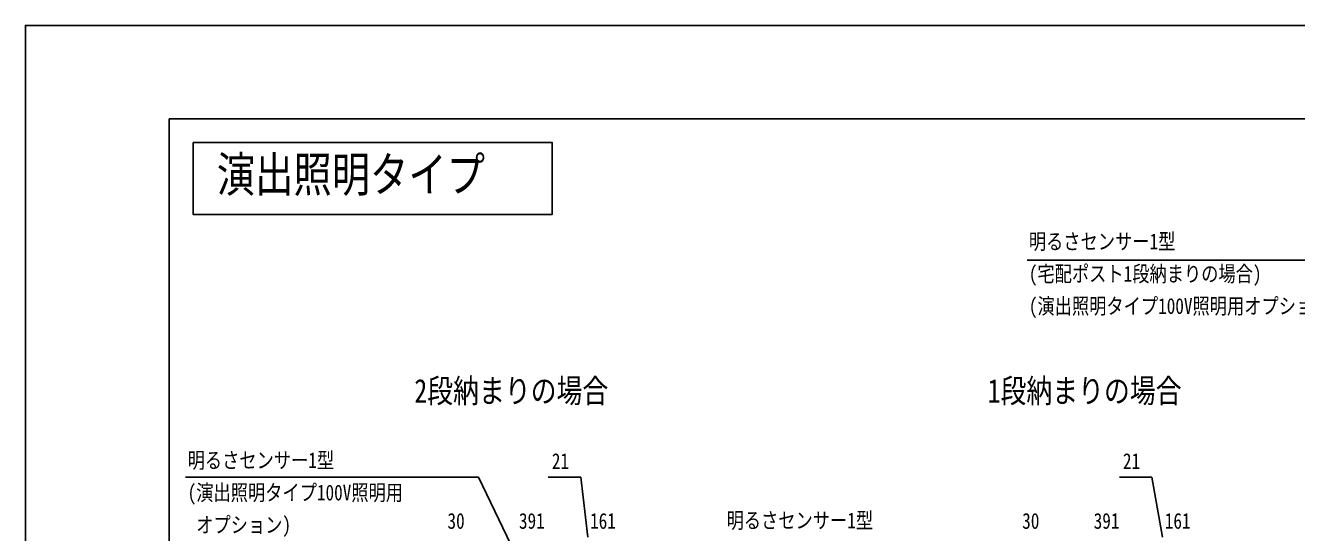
# Model space of a CAD drawing. Units: millimetres, scale not verified. Extents: x -8410 to 8410, y -5940 to 5940.
# Drawn here: x -8410 to -3102, y 3819 to 5940 of the extents above; entities that cross this region are included whole.
import ezdxf
from ezdxf.enums import TextEntityAlignment as Align

# ---------------------------------------------------------------- set-up
doc = ezdxf.new("R2010")
doc.units = ezdxf.units.MM
doc.header["$LTSCALE"] = 30
for name, color, linetype in [('0-1_USER1', 3, 'Continuous'), ('0-5_YKK_D', 6, 'Continuous'), ('0-6_YKK_ZWAK', 7, 'Continuous')]:
    doc.layers.add(name, color=color, linetype=linetype)
doc.styles.add('ＭＳ ゴシック', font='')
doc.styles.get('ＭＳ ゴシック').set_extended_font_data('MS Gothic')

msp = doc.modelspace()

# ---------------------------------------------------------------- linework, layer by layer
at = {"layer": '0-1_USER1'}
msp.add_lwpolyline([(-7709.96, 5449.6), (-6209.96, 5449.6), (-6209.96, 5149.6), (-7709.96, 5149.6)], close=True, dxfattribs=at)
at = {"layer": '0-5_YKK_D'}
for points in [[(-2024.08, 4321.14), (-2047.7, 4345.59), (-2639.19, 4958.1), (-4227.31, 4958.1)], [(-6062.86, 3102.98), (-6077.59, 3133.62), (-6518.2, 4050.1), (-7741.77, 4050.1)], [(-6061.46, 3800.1), (-6091.03, 4050.1), (-6226.63, 4050.1)], [(-3661.46, 3800.1), (-3706.29, 4050.1), (-3841.89, 4050.1)]]:
    msp.add_lwpolyline(points, dxfattribs=at)
at = {"layer": '0-6_YKK_ZWAK'}
for p in [(7790.04, 5549.6), (-7809.96, -5050.4)]:
    msp.add_line(p, (-7809.96, 5549.6), dxfattribs=at)
msp.add_lwpolyline([(-8410, -5940.4), (8410, -5940.4), (8410, 5939.6), (-8410, 5939.6)], close=True, dxfattribs=at)

# ---------------------------------------------------------------- texts
at = {"layer": '0-1_USER1', "style": 'ＭＳ ゴシック', "width": 0.8}
for s, height, p in [('演出照明タイプ', 146.6, (-7610.63, 5199.6)), ('2段納まりの場合', 98.97, (-6785.92, 4332.6)), ('1段納まりの場合', 98.97, (-4391.92, 4332.6))]:
    msp.add_text(s, height=height, dxfattribs=at).set_placement(p, align=Align.BOTTOM_LEFT)
at = {"layer": '0-5_YKK_D', "style": 'ＭＳ ゴシック', "width": 0.8}
for s, p in [('明るさセンサー1型', (-4219.78, 4983.47)), ('(宅配ポスト1段納まりの場合)', (-4219.78, 4848.47)), ('(演出照明タイプ100V照明用オプション)', (-4219.78, 4713.47)), ('明るさセンサー1型', (-7732.65, 4068.73)), ('21', (-6211.63, 4065.1)), ('21', (-3826.89, 4065.1)), ('(演出照明タイプ100V照明用', (-7732.65, 3933.73)), (' オプション)', (-7732.65, 3798.73)), ('30', (-6647.56, 3815.1)), ('391', (-6349.06, 3815.1)), ('161', (-6052.06, 3815.1)), ('明るさセンサー1型', (-5482, 3817.33)), ('30', (-4247.56, 3815.1)), ('391', (-3949.06, 3815.1)), ('161', (-3652.06, 3815.1))]:
    msp.add_text(s, height=65.98, dxfattribs=at).set_placement(p, align=Align.BOTTOM_LEFT)

doc.saveas('drawing.dxf')
